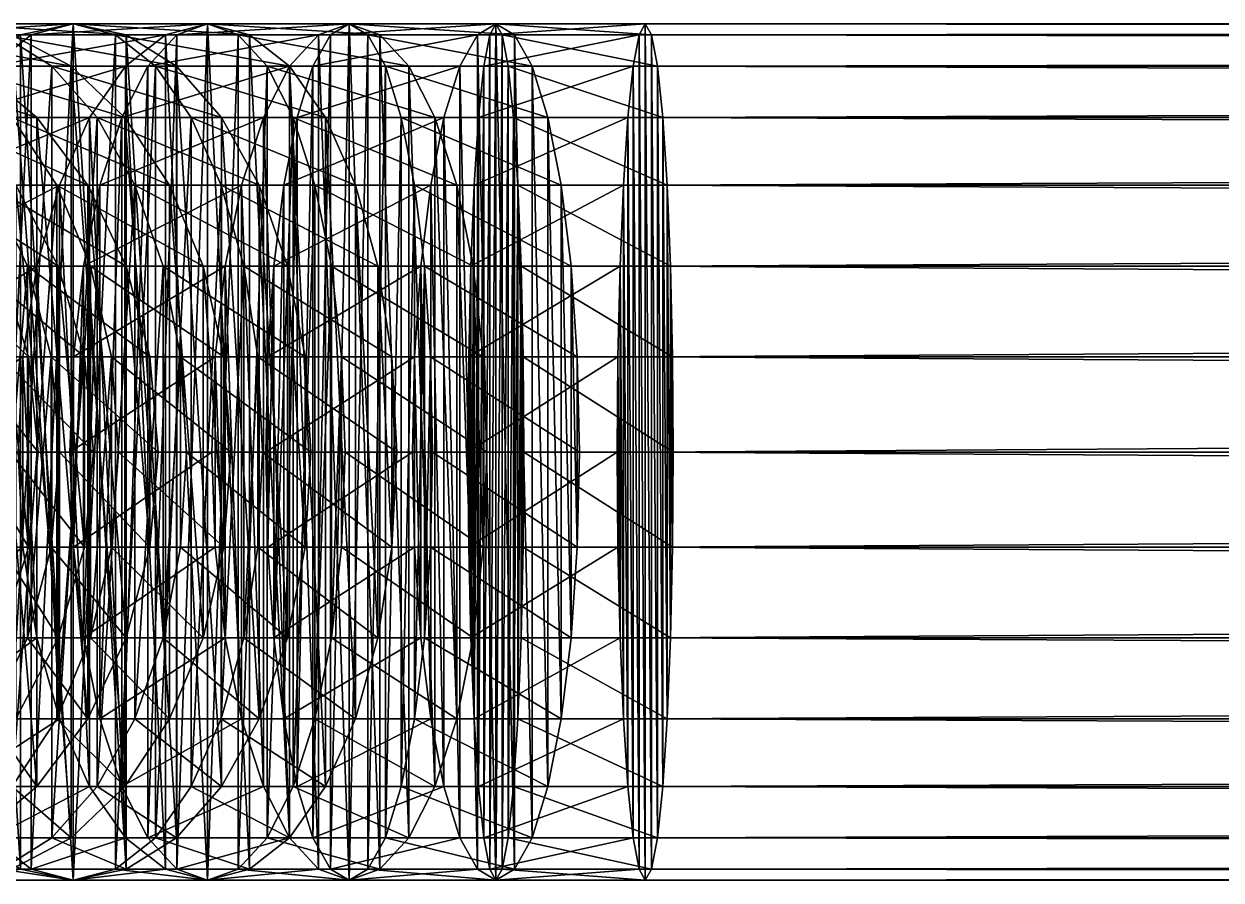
# Model space of a CAD drawing. Header units: millimetres. Extents: x 3500 to 25050, y 1500 to 19500.
# Drawn here: x 19602.8 to 19838.3, y 13215.8 to 13384.2 of the extents above; entities that cross this region are included whole.
import ezdxf

# ---------------------------------------------------------------- set-up
doc = ezdxf.new("R2010")
doc.units = ezdxf.units.MM
doc.layers.add('3D-PIPE-P-1011', color=7, linetype='Continuous', true_color=0xf26b21)

msp = doc.modelspace()

# ---------------------------------------------------------------- meshes
at = {"layer": '3D-PIPE-P-1011'}
mesh = msp.add_polyface(dxfattribs=at)
corners = [(19627.16, 13375.82, 4117.45), (19660.75, 13382.04, 4110.06), (19632.88, 13382.04, 4100.6), (19649.9, 13365.79, 4142.02), (19655.03, 13375.82, 4126.91), (19622.03, 13365.79, 4132.56), (19617.75, 13352.47, 4145.17), (19628.65, 13375.82, 4037.11), (19662.1, 13365.79, 4035.82), (19635.71, 13365.79, 4022.8), (19647.18, 13382.04, 4066.08), (19655.04, 13375.82, 4050.13), (19620.78, 13382.04, 4053.06), (19638.9, 13384.15, 4082.87), (19612.5, 13384.15, 4069.86), (19630.61, 13382.04, 4099.67), (19604.22, 13382.04, 4086.65), (19622.75, 13375.82, 4115.62), (19596.35, 13375.82, 4102.6), (19615.69, 13365.79, 4129.93), (19589.29, 13365.79, 4116.91), (19609.8, 13352.47, 4141.88), (19583.4, 13352.47, 4128.86), (19641.65, 13365.79, 4026.23), (19649.05, 13352.47, 4015.15), (19617.18, 13365.79, 4009.88), (19624.58, 13352.47, 3998.8), (19632.78, 13375.82, 4039.5), (19608.31, 13375.82, 4023.15), (19622.9, 13382.04, 4054.29), (19598.43, 13382.04, 4037.94), (19588.03, 13384.15, 4053.5), (19602.1, 13382.04, 4085.43), (19577.63, 13382.04, 4069.07), (19592.22, 13375.82, 4100.21), (19567.74, 13375.82, 4083.86), (19622.62, 13365.79, 4014.06), (19631.41, 13352.47, 4004.04), (19600.49, 13365.79, 3994.65), (19609.28, 13352.47, 3984.63), (19612.1, 13375.82, 4026.05), (19589.97, 13375.82, 4006.65), (19600.38, 13382.04, 4039.43), (19578.25, 13382.04, 4020.02), (19565.9, 13384.15, 4034.1), (19605.35, 13365.79, 3999.51), (19615.37, 13352.47, 3990.72), (19585.94, 13365.79, 3977.38), (19595.96, 13352.47, 3968.59), (19593.35, 13375.82, 4010.03), (19573.95, 13375.82, 3987.9), (19590.12, 13365.79, 3982.82), (19601.2, 13352.47, 3975.42), (19573.77, 13365.79, 3958.35), (19584.85, 13352.47, 3950.95)]
mesh.append_faces([[corners[k] for k in face] for face in [(0, 1, 2), (3, 4, 5), (5, 4, 0), (6, 3, 5), (7, 8, 9), (10, 11, 12), (12, 11, 7), (13, 10, 14), (14, 10, 12), (15, 13, 16), (16, 13, 14), (17, 15, 18), (18, 15, 16), (19, 17, 20), (20, 17, 18), (21, 19, 22), (22, 19, 20), (23, 24, 25), (25, 24, 26), (27, 23, 28), (28, 23, 25), (29, 27, 30), (30, 27, 28), (14, 29, 31), (31, 29, 30), (32, 14, 33), (33, 14, 31), (34, 32, 35), (36, 37, 38), (38, 37, 39), (40, 36, 41), (41, 36, 38), (42, 40, 43), (43, 40, 41), (31, 42, 44), (45, 46, 47), (47, 46, 48), (49, 45, 50), (50, 45, 47), (51, 52, 53), (53, 52, 54)]])
mesh = msp.add_polyface(dxfattribs=at)
corners = [(19645.62, 13352.47, 4154.63), (19649.9, 13365.79, 4142.02), (19617.75, 13352.47, 4145.17), (19642.4, 13336.51, 4164.13), (19614.53, 13336.51, 4154.67), (19612.53, 13318.73, 4160.56), (19644.92, 13382.04, 4065.14), (19638.9, 13215.85, 4082.87), (19638.9, 13384.15, 4082.87), (19632.88, 13217.96, 4100.6), (19632.88, 13382.04, 4100.6), (19627.16, 13224.18, 4117.45), (19627.16, 13375.82, 4117.45), (19605.36, 13336.51, 4150.87), (19609.8, 13352.47, 4141.88), (19578.97, 13336.51, 4137.85), (19583.4, 13352.47, 4128.86), (19576.21, 13318.73, 4143.44), (19630.61, 13382.04, 4099.67), (19620.78, 13382.04, 4053.06), (19612.5, 13215.85, 4069.86), (19612.5, 13384.15, 4069.86), (19604.22, 13217.96, 4086.65), (19604.22, 13382.04, 4086.65), (19596.35, 13224.18, 4102.6), (19596.35, 13375.82, 4102.6), (19624.58, 13352.47, 3998.8), (19654.62, 13336.51, 4006.82), (19630.15, 13336.51, 3990.47), (19632.78, 13224.18, 4039.5), (19632.78, 13375.82, 4039.5), (19622.9, 13382.04, 4054.29), (19622.9, 13217.96, 4054.29), (19602.1, 13382.04, 4085.43), (19602.1, 13217.96, 4085.43), (19592.22, 13375.82, 4100.21), (19608.31, 13375.82, 4023.15), (19598.43, 13217.96, 4037.94), (19598.43, 13382.04, 4037.94), (19588.03, 13215.85, 4053.5), (19588.03, 13384.15, 4053.5), (19638.02, 13336.51, 3996.5), (19642.12, 13318.73, 3991.82), (19615.89, 13336.51, 3977.1), (19631.41, 13352.47, 4004.04), (19609.28, 13352.47, 3984.63), (19622.62, 13234.21, 4014.06), (19622.62, 13365.79, 4014.06), (19612.1, 13375.82, 4026.05), (19612.1, 13224.18, 4026.05), (19600.38, 13382.04, 4039.43), (19600.38, 13217.96, 4039.43), (19622.9, 13336.51, 3984.11), (19627.58, 13318.73, 3980.01), (19603.5, 13336.51, 3961.98), (19615.37, 13352.47, 3990.72), (19595.96, 13352.47, 3968.59), (19605.35, 13234.21, 3999.51), (19605.35, 13365.79, 3999.51), (19593.35, 13375.82, 4010.03), (19593.35, 13224.18, 4010.03), (19579.98, 13382.04, 4021.75), (19609.53, 13336.51, 3969.85), (19614.71, 13318.73, 3966.39), (19593.18, 13336.51, 3945.38), (19601.2, 13352.47, 3975.42), (19584.85, 13352.47, 3950.95), (19590.12, 13234.21, 3982.82), (19590.12, 13365.79, 3982.82), (19576.85, 13375.82, 3991.69), (19598.14, 13336.51, 3953.97), (19603.72, 13318.73, 3951.21), (19585.12, 13336.51, 3927.57), (19589.15, 13352.47, 3958.4), (19576.13, 13352.47, 3932.01), (19588.92, 13336.51, 3936.73), (19594.81, 13318.73, 3934.73), (19579.46, 13336.51, 3908.86)]
mesh.append_faces([[corners[k] for k in face] for face in [(0, 1, 2), (3, 0, 4), (4, 0, 2), (5, 3, 4), (6, 7, 8), (8, 9, 10), (10, 11, 12), (13, 14, 15), (15, 14, 16), (17, 13, 15), (7, 8, 18), (19, 20, 21), (21, 22, 23), (23, 24, 25), (26, 27, 28), (29, 30, 31), (32, 31, 21), (20, 21, 33), (34, 33, 35), (36, 37, 38), (38, 39, 40), (41, 42, 43), (44, 41, 45), (45, 41, 43), (46, 47, 48), (49, 48, 50), (51, 50, 40), (52, 53, 54), (55, 52, 56), (56, 52, 54), (57, 58, 59), (60, 59, 61), (62, 63, 64), (65, 62, 66), (66, 62, 64), (67, 68, 69), (70, 71, 72), (73, 70, 74), (74, 70, 72), (75, 76, 77)]])
mesh = msp.add_polyface(dxfattribs=at)
corners = [(19605.36, 13263.49, 4150.87), (19602.61, 13281.27, 4156.45), (19578.97, 13263.49, 4137.85), (19609.8, 13247.53, 4141.88), (19583.4, 13247.53, 4128.86), (19615.69, 13234.21, 4129.93), (19589.29, 13234.21, 4116.91), (19622.75, 13224.18, 4115.62), (19596.35, 13224.18, 4102.6), (19604.22, 13217.96, 4086.65), (19612.5, 13384.15, 4069.86), (19612.5, 13215.85, 4069.86), (19602.1, 13217.96, 4085.43), (19592.22, 13224.18, 4100.21), (19577.63, 13217.96, 4069.07), (19588.03, 13215.85, 4053.5), (19622.9, 13217.96, 4054.29), (19598.43, 13217.96, 4037.94), (19608.31, 13224.18, 4023.15), (19602.1, 13382.04, 4085.43), (19592.22, 13375.82, 4100.21), (19608.31, 13375.82, 4023.15), (19598.43, 13382.04, 4037.94), (19588.03, 13384.15, 4053.5), (19600.38, 13217.96, 4039.43), (19578.25, 13217.96, 4020.02), (19612.1, 13224.18, 4026.05), (19589.97, 13224.18, 4006.65), (19622.62, 13234.21, 4014.06), (19600.49, 13234.21, 3994.65), (19609.28, 13247.53, 3984.63), (19589.97, 13375.82, 4006.65), (19605.35, 13234.21, 3999.51), (19593.35, 13224.18, 4010.03), (19585.94, 13234.21, 3977.38), (19615.37, 13247.53, 3990.72), (19595.96, 13247.53, 3968.59), (19603.5, 13263.49, 3961.98), (19608.18, 13281.27, 3957.88), (19622.9, 13263.49, 3984.11), (19601.2, 13247.53, 3975.42), (19590.12, 13234.21, 3982.82), (19584.85, 13247.53, 3950.95), (19609.53, 13263.49, 3969.85), (19593.18, 13263.49, 3945.38), (19598.36, 13281.27, 3941.92), (19598.14, 13263.49, 3953.97), (19589.15, 13247.53, 3958.4), (19585.12, 13263.49, 3927.57), (19590.71, 13281.27, 3924.82), (19585.35, 13281.27, 3906.86), (19588.92, 13263.49, 3936.73), (19579.46, 13263.49, 3908.86)]
mesh.append_faces([[corners[k] for k in face] for face in [(0, 1, 2), (3, 0, 4), (4, 0, 2), (5, 3, 6), (6, 3, 4), (7, 5, 8), (8, 5, 6), (9, 7, 8), (10, 11, 9), (12, 13, 14), (11, 12, 15), (15, 12, 14), (16, 11, 17), (17, 11, 15), (18, 16, 17), (11, 19, 12), (12, 20, 13), (21, 18, 17), (22, 17, 15), (23, 15, 14), (24, 15, 25), (26, 24, 27), (27, 24, 25), (28, 26, 29), (29, 26, 27), (30, 28, 29), (24, 23, 15), (31, 27, 25), (32, 33, 34), (35, 32, 36), (36, 32, 34), (37, 35, 36), (38, 39, 37), (40, 41, 42), (43, 40, 44), (44, 40, 42), (45, 43, 44), (46, 47, 48), (49, 46, 48), (50, 51, 52)]])
mesh = msp.add_polyface(dxfattribs=at)
corners = [(19642.4, 13263.49, 4164.13), (19640.39, 13281.27, 4170.02), (19614.53, 13263.49, 4154.67), (19645.62, 13247.53, 4154.63), (19617.75, 13247.53, 4145.17), (19649.9, 13234.21, 4142.02), (19622.03, 13234.21, 4132.56), (19655.03, 13224.18, 4126.91), (19627.16, 13224.18, 4117.45), (19632.88, 13217.96, 4100.6), (19638.9, 13215.85, 4082.87), (19660.75, 13217.96, 4110.06), (19650.63, 13375.82, 4048.3), (19650.63, 13224.18, 4048.3), (19644.92, 13217.96, 4065.14), (19644.92, 13382.04, 4065.14), (19638.9, 13384.15, 4082.87), (19632.88, 13382.04, 4100.6), (19630.61, 13217.96, 4099.67), (19622.75, 13224.18, 4115.62), (19604.22, 13217.96, 4086.65), (19612.5, 13215.85, 4069.86), (19647.18, 13217.96, 4066.08), (19620.78, 13217.96, 4053.06), (19655.04, 13224.18, 4050.13), (19628.65, 13224.18, 4037.11), (19635.71, 13234.21, 4022.8), (19641.6, 13247.53, 4010.85), (19662.1, 13234.21, 4035.82), (19630.61, 13382.04, 4099.67), (19622.75, 13375.82, 4115.62), (19628.65, 13375.82, 4037.11), (19620.78, 13382.04, 4053.06), (19632.78, 13224.18, 4039.5), (19622.9, 13217.96, 4054.29), (19608.31, 13224.18, 4023.15), (19641.65, 13234.21, 4026.23), (19617.18, 13234.21, 4009.88), (19649.05, 13247.53, 4015.15), (19624.58, 13247.53, 3998.8), (19654.62, 13263.49, 4006.82), (19630.15, 13263.49, 3990.47), (19633.61, 13281.27, 3985.29), (19612.5, 13384.15, 4069.86), (19631.41, 13247.53, 4004.04), (19622.62, 13234.21, 4014.06), (19609.28, 13247.53, 3984.63), (19638.02, 13263.49, 3996.5), (19615.89, 13263.49, 3977.1), (19619.99, 13281.27, 3972.42), (19622.9, 13263.49, 3984.11), (19615.37, 13247.53, 3990.72), (19603.5, 13263.49, 3961.98)]
mesh.append_faces([[corners[k] for k in face] for face in [(0, 1, 2), (3, 0, 4), (4, 0, 2), (5, 3, 6), (6, 3, 4), (7, 5, 8), (8, 5, 6), (9, 7, 8), (10, 11, 9), (12, 13, 14), (15, 14, 10), (16, 10, 9), (17, 9, 8), (18, 19, 20), (10, 18, 21), (21, 18, 20), (22, 10, 23), (23, 10, 21), (24, 22, 25), (25, 22, 23), (26, 24, 25), (27, 28, 26), (22, 16, 10), (10, 29, 18), (18, 30, 19), (31, 25, 23), (32, 23, 21), (33, 34, 35), (36, 33, 37), (37, 33, 35), (38, 36, 39), (39, 36, 37), (40, 38, 41), (41, 38, 39), (42, 40, 41), (34, 43, 21), (44, 45, 46), (47, 44, 48), (48, 44, 46), (49, 47, 48), (50, 51, 52)]])
mesh = msp.add_polyface(dxfattribs=at)
corners = [(19666.77, 13384.15, 4092.33), (19699.28, 13382.04, 4079.71), (19670.42, 13382.04, 4073.97), (19663.11, 13382.04, 4110.7), (19695.63, 13384.15, 4098.08), (19688.51, 13375.82, 4133.88), (19691.98, 13382.04, 4116.44), (19659.64, 13375.82, 4128.14), (19685.4, 13365.79, 4149.53), (19656.53, 13365.79, 4143.79), (19682.8, 13352.47, 4162.6), (19653.93, 13352.47, 4156.86), (19680.84, 13336.51, 4172.43), (19651.97, 13336.51, 4166.69), (19650.76, 13318.73, 4172.8), (19666.77, 13215.85, 4092.33), (19663.11, 13217.96, 4110.7), (19659.64, 13224.18, 4128.14), (19687.91, 13352.47, 4030.03), (19691.14, 13336.51, 4020.54), (19660.04, 13352.47, 4020.57), (19663.27, 13336.51, 4011.08), (19683.63, 13365.79, 4042.65), (19655.76, 13365.79, 4033.19), (19678.5, 13375.82, 4057.76), (19650.63, 13375.82, 4048.3), (19672.78, 13382.04, 4074.6), (19644.92, 13382.04, 4065.14), (19638.9, 13384.15, 4082.87), (19660.75, 13382.04, 4110.06), (19632.88, 13382.04, 4100.6), (19655.03, 13375.82, 4126.91), (19627.16, 13375.82, 4117.45), (19678.5, 13224.18, 4057.76), (19672.78, 13217.96, 4074.6), (19672.43, 13336.51, 4014.88), (19675.18, 13318.73, 4009.29), (19646.03, 13336.51, 4001.86), (19667.99, 13352.47, 4023.87), (19641.6, 13352.47, 4010.85), (19662.1, 13365.79, 4035.82), (19635.71, 13365.79, 4022.8), (19655.04, 13375.82, 4050.13), (19628.65, 13375.82, 4037.11), (19662.1, 13234.21, 4035.82), (19655.04, 13224.18, 4050.13), (19647.18, 13382.04, 4066.08), (19647.18, 13217.96, 4066.08), (19654.62, 13336.51, 4006.82), (19658.08, 13318.73, 4001.64), (19630.15, 13336.51, 3990.47), (19649.05, 13352.47, 4015.15), (19624.58, 13352.47, 3998.8)]
mesh.append_faces([[corners[k] for k in face] for face in [(0, 1, 2), (3, 4, 0), (5, 6, 7), (7, 6, 3), (8, 5, 9), (9, 5, 7), (10, 8, 11), (11, 8, 9), (12, 10, 13), (13, 10, 11), (14, 12, 13), (2, 15, 0), (0, 16, 3), (3, 17, 7), (18, 19, 20), (20, 19, 21), (22, 18, 23), (23, 18, 20), (24, 22, 25), (25, 22, 23), (26, 24, 27), (27, 24, 25), (0, 26, 28), (28, 26, 27), (29, 0, 30), (30, 0, 28), (31, 29, 32), (33, 24, 26), (34, 26, 0), (15, 0, 29), (35, 36, 37), (38, 35, 39), (39, 35, 37), (40, 38, 41), (41, 38, 39), (42, 40, 43), (44, 40, 42), (45, 42, 46), (47, 46, 28), (48, 49, 50), (51, 48, 52)]])
mesh = msp.add_polyface(dxfattribs=at)
corners = [(19680.84, 13263.49, 4172.43), (19679.63, 13281.27, 4178.54), (19651.97, 13263.49, 4166.69), (19682.8, 13247.53, 4162.6), (19653.93, 13247.53, 4156.86), (19685.4, 13234.21, 4149.53), (19656.53, 13234.21, 4143.79), (19688.51, 13224.18, 4133.88), (19659.64, 13224.18, 4128.14), (19691.98, 13217.96, 4116.44), (19663.11, 13217.96, 4110.7), (19695.63, 13215.85, 4098.08), (19666.77, 13215.85, 4092.33), (19699.28, 13217.96, 4079.71), (19670.42, 13217.96, 4073.97), (19673.89, 13224.18, 4056.52), (19677, 13234.21, 4040.87), (19702.75, 13224.18, 4062.27), (19679.6, 13247.53, 4027.81), (19705.87, 13234.21, 4046.62), (19673.89, 13375.82, 4056.52), (19670.42, 13382.04, 4073.97), (19666.77, 13384.15, 4092.33), (19660.75, 13217.96, 4110.06), (19655.03, 13224.18, 4126.91), (19632.88, 13217.96, 4100.6), (19638.9, 13215.85, 4082.87), (19672.78, 13217.96, 4074.6), (19644.92, 13217.96, 4065.14), (19678.5, 13224.18, 4057.76), (19650.63, 13224.18, 4048.3), (19683.63, 13234.21, 4042.65), (19655.76, 13234.21, 4033.19), (19687.91, 13247.53, 4030.03), (19660.04, 13247.53, 4020.57), (19691.14, 13263.49, 4020.54), (19663.27, 13263.49, 4011.08), (19665.27, 13281.27, 4005.19), (19660.75, 13382.04, 4110.06), (19655.03, 13375.82, 4126.91), (19662.1, 13234.21, 4035.82), (19655.04, 13224.18, 4050.13), (19635.71, 13234.21, 4022.8), (19667.99, 13247.53, 4023.87), (19641.6, 13247.53, 4010.85), (19672.43, 13263.49, 4014.88), (19646.03, 13263.49, 4001.86), (19648.79, 13281.27, 3996.28)]
mesh.append_faces([[corners[k] for k in face] for face in [(0, 1, 2), (3, 0, 4), (4, 0, 2), (5, 3, 6), (6, 3, 4), (7, 5, 8), (8, 5, 6), (9, 7, 10), (10, 7, 8), (11, 9, 12), (12, 9, 10), (13, 11, 14), (14, 11, 12), (15, 13, 14), (16, 17, 15), (18, 19, 16), (20, 15, 14), (21, 14, 12), (22, 12, 10), (23, 24, 25), (12, 23, 26), (27, 12, 28), (28, 12, 26), (29, 27, 30), (30, 27, 28), (31, 29, 32), (32, 29, 30), (33, 31, 34), (34, 31, 32), (35, 33, 36), (36, 33, 34), (37, 35, 36), (27, 22, 12), (12, 38, 23), (23, 39, 24), (40, 41, 42), (43, 40, 44), (45, 43, 46), (46, 43, 44), (47, 45, 46)]])
mesh = msp.add_polyface(dxfattribs=at)
corners = [(19729.96, 13336.51, 4024.35), (19730.37, 13318.73, 4018.14), (19700.59, 13336.51, 4022.42), (19729.3, 13352.47, 4034.35), (19699.93, 13352.47, 4032.42), (19728.43, 13365.79, 4047.65), (19699.06, 13365.79, 4045.72), (19727.39, 13375.82, 4063.57), (19698.02, 13375.82, 4061.64), (19726.22, 13382.04, 4081.31), (19696.86, 13382.04, 4079.39), (19725, 13384.15, 4100), (19695.63, 13384.15, 4098.08), (19723.78, 13382.04, 4118.69), (19694.41, 13382.04, 4116.76), (19722.61, 13375.82, 4136.43), (19693.24, 13375.82, 4134.51), (19721.57, 13365.79, 4152.35), (19692.2, 13365.79, 4150.43), (19720.7, 13352.47, 4165.65), (19691.33, 13352.47, 4163.73), (19720.04, 13336.51, 4175.65), (19690.67, 13336.51, 4173.73), (19690.27, 13318.73, 4179.94), (19726.22, 13217.96, 4081.31), (19695.63, 13215.85, 4098.08), (19694.41, 13217.96, 4116.76), (19693.24, 13224.18, 4134.51), (19710.42, 13336.51, 4023.72), (19711.64, 13318.73, 4017.61), (19681.56, 13336.51, 4017.97), (19708.47, 13352.47, 4033.55), (19679.6, 13352.47, 4027.81), (19705.87, 13365.79, 4046.62), (19677, 13365.79, 4040.87), (19702.75, 13375.82, 4062.27), (19673.89, 13375.82, 4056.52), (19699.28, 13382.04, 4079.71), (19670.42, 13382.04, 4073.97), (19666.77, 13384.15, 4092.33), (19691.98, 13382.04, 4116.44), (19663.11, 13382.04, 4110.7), (19702.75, 13224.18, 4062.27), (19699.28, 13217.96, 4079.71), (19691.14, 13336.51, 4020.54), (19693.14, 13318.73, 4014.65), (19663.27, 13336.51, 4011.08)]
mesh.append_faces([[corners[k] for k in face] for face in [(0, 1, 2), (3, 0, 4), (4, 0, 2), (5, 3, 6), (6, 3, 4), (7, 5, 8), (8, 5, 6), (9, 7, 10), (10, 7, 8), (11, 9, 12), (12, 9, 10), (13, 11, 14), (14, 11, 12), (15, 13, 16), (16, 13, 14), (17, 15, 18), (18, 15, 16), (19, 17, 20), (20, 17, 18), (21, 19, 22), (22, 19, 20), (23, 21, 22), (24, 9, 11), (10, 25, 12), (12, 26, 14), (14, 27, 16), (28, 29, 30), (31, 28, 32), (32, 28, 30), (33, 31, 34), (34, 31, 32), (35, 33, 36), (36, 33, 34), (37, 35, 38), (38, 35, 36), (12, 37, 39), (40, 12, 41), (42, 35, 37), (43, 37, 12), (25, 12, 40), (44, 45, 46)]])
mesh = msp.add_polyface(dxfattribs=at)
corners = [(19730.37, 13318.73, 4018.14), (19730.5, 13300, 4016.03), (19701, 13318.73, 4016.21), (19701.14, 13300, 4014.11), (19700.59, 13336.51, 4022.42), (19719.63, 13318.73, 4181.86), (19720.04, 13336.51, 4175.65), (19690.27, 13318.73, 4179.94), (19719.5, 13300, 4183.97), (19690.13, 13300, 4182.04), (19730.37, 13281.27, 4018.14), (19729.96, 13336.51, 4024.35), (19729.96, 13263.49, 4024.35), (19729.3, 13352.47, 4034.35), (19729.3, 13247.53, 4034.35), (19728.43, 13365.79, 4047.65), (19728.43, 13234.21, 4047.65), (19727.39, 13375.82, 4063.57), (19727.39, 13224.18, 4063.57), (19726.22, 13382.04, 4081.31), (19725, 13215.85, 4100), (19725, 13384.15, 4100), (19723.78, 13382.04, 4118.69), (19723.78, 13217.96, 4118.69), (19722.61, 13375.82, 4136.43), (19722.61, 13224.18, 4136.43), (19721.57, 13365.79, 4152.35), (19721.57, 13234.21, 4152.35), (19720.7, 13352.47, 4165.65), (19720.7, 13247.53, 4165.65), (19720.04, 13263.49, 4175.65), (19700.59, 13263.49, 4022.42), (19699.93, 13247.53, 4032.42), (19699.93, 13352.47, 4032.42), (19699.06, 13234.21, 4045.72), (19699.06, 13365.79, 4045.72), (19698.02, 13224.18, 4061.64), (19698.02, 13375.82, 4061.64), (19696.86, 13217.96, 4079.39), (19696.86, 13382.04, 4079.39), (19693.24, 13375.82, 4134.51), (19692.2, 13234.21, 4150.43), (19692.2, 13365.79, 4150.43), (19691.33, 13247.53, 4163.73), (19691.33, 13352.47, 4163.73), (19690.67, 13263.49, 4173.73), (19690.67, 13336.51, 4173.73), (19690.27, 13281.27, 4179.94), (19711.64, 13318.73, 4017.61), (19712.05, 13300, 4015.54), (19682.77, 13318.73, 4011.87), (19683.18, 13300, 4009.8), (19681.56, 13336.51, 4017.97), (19711.64, 13281.27, 4017.61), (19710.42, 13336.51, 4023.72), (19710.42, 13263.49, 4023.72), (19708.47, 13352.47, 4033.55), (19708.47, 13247.53, 4033.55), (19705.87, 13365.79, 4046.62), (19705.87, 13234.21, 4046.62), (19702.75, 13375.82, 4062.27), (19691.98, 13217.96, 4116.44), (19691.98, 13382.04, 4116.44), (19688.51, 13375.82, 4133.88), (19688.51, 13224.18, 4133.88), (19685.4, 13365.79, 4149.53), (19685.4, 13234.21, 4149.53), (19682.8, 13352.47, 4162.6), (19693.14, 13318.73, 4014.65), (19693.81, 13300, 4012.65), (19665.27, 13318.73, 4005.19), (19693.14, 13281.27, 4014.65), (19691.14, 13336.51, 4020.54), (19691.14, 13263.49, 4020.54), (19687.91, 13352.47, 4030.03), (19687.91, 13247.53, 4030.03), (19683.63, 13365.79, 4042.65)]
mesh.append_faces([[corners[k] for k in face] for face in [(0, 1, 2), (2, 1, 3), (4, 0, 2), (5, 6, 7), (8, 5, 9), (9, 5, 7), (10, 0, 11), (12, 11, 13), (14, 13, 15), (16, 15, 17), (18, 17, 19), (20, 21, 22), (23, 22, 24), (25, 24, 26), (27, 26, 28), (29, 28, 6), (30, 6, 5), (2, 31, 4), (4, 32, 33), (33, 34, 35), (35, 36, 37), (37, 38, 39), (40, 41, 42), (42, 43, 44), (44, 45, 46), (46, 47, 7), (48, 49, 50), (50, 49, 51), (52, 48, 50), (53, 48, 54), (55, 54, 56), (57, 56, 58), (59, 58, 60), (61, 62, 63), (64, 63, 65), (66, 65, 67), (68, 69, 70), (71, 68, 72), (73, 72, 74), (75, 74, 76)]])
mesh = msp.add_polyface(dxfattribs=at)
corners = [(19720.04, 13263.49, 4175.65), (19719.63, 13281.27, 4181.86), (19690.67, 13263.49, 4173.73), (19720.7, 13247.53, 4165.65), (19691.33, 13247.53, 4163.73), (19721.57, 13234.21, 4152.35), (19692.2, 13234.21, 4150.43), (19722.61, 13224.18, 4136.43), (19693.24, 13224.18, 4134.51), (19723.78, 13217.96, 4118.69), (19694.41, 13217.96, 4116.76), (19725, 13215.85, 4100), (19695.63, 13215.85, 4098.08), (19726.22, 13217.96, 4081.31), (19696.86, 13217.96, 4079.39), (19727.39, 13224.18, 4063.57), (19698.02, 13224.18, 4061.64), (19728.43, 13234.21, 4047.65), (19699.06, 13234.21, 4045.72), (19729.3, 13247.53, 4034.35), (19699.93, 13247.53, 4032.42), (19729.96, 13263.49, 4024.35), (19700.59, 13263.49, 4022.42), (19701, 13281.27, 4016.21), (19726.22, 13382.04, 4081.31), (19725, 13384.15, 4100), (19723.78, 13382.04, 4118.69), (19722.61, 13375.82, 4136.43), (19721.57, 13365.79, 4152.35), (19699.06, 13365.79, 4045.72), (19698.02, 13375.82, 4061.64), (19696.86, 13382.04, 4079.39), (19695.63, 13384.15, 4098.08), (19694.41, 13382.04, 4116.76), (19702.75, 13224.18, 4062.27), (19699.28, 13217.96, 4079.71), (19673.89, 13224.18, 4056.52), (19705.87, 13234.21, 4046.62), (19677, 13234.21, 4040.87), (19708.47, 13247.53, 4033.55), (19679.6, 13247.53, 4027.81), (19710.42, 13263.49, 4023.72), (19681.56, 13263.49, 4017.97), (19682.77, 13281.27, 4011.87), (19691.98, 13382.04, 4116.44), (19691.98, 13217.96, 4116.44), (19688.51, 13375.82, 4133.88), (19688.51, 13224.18, 4133.88)]
mesh.append_faces([[corners[k] for k in face] for face in [(0, 1, 2), (3, 0, 4), (4, 0, 2), (5, 3, 6), (6, 3, 4), (7, 5, 8), (8, 5, 6), (9, 7, 10), (10, 7, 8), (11, 9, 12), (12, 9, 10), (13, 11, 14), (14, 11, 12), (15, 13, 16), (16, 13, 14), (17, 15, 18), (18, 15, 16), (19, 17, 20), (20, 17, 18), (21, 19, 22), (22, 19, 20), (23, 21, 22), (15, 24, 13), (13, 25, 11), (11, 26, 9), (9, 27, 7), (7, 28, 5), (29, 18, 16), (30, 16, 14), (31, 14, 12), (32, 12, 10), (33, 10, 8), (34, 35, 36), (37, 34, 38), (39, 37, 40), (41, 39, 42), (42, 39, 40), (43, 41, 42), (35, 32, 12), (12, 44, 45), (45, 46, 47)]])
mesh = msp.add_polyface(dxfattribs=at)
corners = [(19725, 13384.15, 4100), (22775, 13384.15, 4100), (19725, 13382.04, 4081.27), (22775, 13382.04, 4081.27), (19725, 13375.82, 4063.49), (22775, 13375.82, 4063.49), (19725, 13365.79, 4047.53), (22775, 13365.79, 4047.53), (19725, 13352.47, 4034.21), (22775, 13352.47, 4034.21), (19725, 13336.51, 4024.18), (22775, 13336.51, 4024.18), (19725, 13318.73, 4017.96), (22775, 13318.73, 4017.96), (19725, 13300, 4015.85), (22775, 13300, 4015.85), (19725, 13281.27, 4017.96), (22775, 13281.27, 4017.96), (19725, 13263.49, 4024.18), (22775, 13263.49, 4024.18), (19725, 13247.53, 4034.21), (22775, 13247.53, 4034.21), (19725, 13234.21, 4047.53), (22775, 13234.21, 4047.53), (19725, 13224.18, 4063.49), (22775, 13224.18, 4063.49), (19725, 13217.96, 4081.27), (22775, 13217.96, 4081.27), (19725, 13215.85, 4100), (22775, 13215.85, 4100), (19725, 13217.96, 4118.73), (22775, 13217.96, 4118.73), (19725, 13224.18, 4136.51), (22775, 13224.18, 4136.51), (19725, 13234.21, 4152.47), (22775, 13234.21, 4152.47), (19725, 13247.53, 4165.79), (22775, 13247.53, 4165.79), (19725, 13263.49, 4175.82), (22775, 13263.49, 4175.82), (19725, 13281.27, 4182.04), (22775, 13281.27, 4182.04), (19725, 13300, 4184.15), (22775, 13300, 4184.15), (19725, 13318.73, 4182.04), (22775, 13318.73, 4182.04), (19725, 13336.51, 4175.82), (22775, 13336.51, 4175.82), (19725, 13352.47, 4165.79), (22775, 13352.47, 4165.79), (19725, 13365.79, 4152.47), (22775, 13365.79, 4152.47), (19725, 13375.82, 4136.51), (22775, 13375.82, 4136.51), (19725, 13382.04, 4118.73), (22775, 13382.04, 4118.73)]
mesh.append_faces([[corners[k] for k in face] for face in [(0, 1, 2), (1, 3, 2), (2, 3, 4), (3, 5, 4), (4, 5, 6), (5, 7, 6), (6, 7, 8), (7, 9, 8), (8, 9, 10), (9, 11, 10), (10, 11, 12), (11, 13, 12), (12, 13, 14), (13, 15, 14), (14, 15, 16), (15, 17, 16), (16, 17, 18), (17, 19, 18), (18, 19, 20), (19, 21, 20), (20, 21, 22), (21, 23, 22), (22, 23, 24), (23, 25, 24), (24, 25, 26), (25, 27, 26), (26, 27, 28), (27, 29, 28), (28, 29, 30), (29, 31, 30), (30, 31, 32), (31, 33, 32), (32, 33, 34), (33, 35, 34), (34, 35, 36), (35, 37, 36), (36, 37, 38), (37, 39, 38), (38, 39, 40), (39, 41, 40), (40, 41, 42), (41, 43, 42), (42, 43, 44), (43, 45, 44), (44, 45, 46), (45, 47, 46), (46, 47, 48), (47, 49, 48), (48, 49, 50), (49, 51, 50), (50, 51, 52), (51, 53, 52), (52, 53, 54), (53, 55, 54), (54, 55, 0), (55, 1, 0), (0, 2, 54), (54, 2, 52), (2, 4, 52), (4, 6, 52), (52, 6, 50), (50, 6, 48), (48, 6, 46), (46, 6, 44), (44, 6, 42), (42, 6, 40), (40, 6, 38), (6, 8, 38), (38, 8, 36), (8, 10, 36), (10, 12, 36), (12, 14, 36), (14, 16, 36), (16, 18, 36), (18, 20, 36), (20, 22, 36), (22, 24, 36), (24, 26, 36), (26, 28, 36), (36, 28, 34), (34, 28, 32), (30, 32, 28), (29, 27, 31), (31, 27, 33), (27, 25, 33), (25, 23, 33), (33, 23, 35), (35, 23, 37), (37, 23, 39), (39, 23, 41), (41, 23, 43), (43, 23, 45), (45, 23, 47), (23, 21, 47), (47, 21, 49), (21, 19, 49), (19, 17, 49), (17, 15, 49), (15, 13, 49), (13, 11, 49), (11, 9, 49), (9, 7, 49), (7, 5, 49), (5, 3, 49), (3, 1, 49), (49, 1, 51), (51, 1, 53), (55, 53, 1)]])
mesh = msp.add_polyface(dxfattribs=at)
corners = [(19602.61, 13281.27, 4156.45), (19601.68, 13300, 4158.34), (19576.21, 13281.27, 4143.44), (19578.97, 13263.49, 4137.85), (19615.69, 13234.21, 4129.93), (19609.8, 13352.47, 4141.88), (19609.8, 13247.53, 4141.88), (19605.36, 13336.51, 4150.87), (19605.36, 13263.49, 4150.87), (19602.61, 13318.73, 4156.45), (19604.22, 13382.04, 4086.65), (19604.22, 13217.96, 4086.65), (19596.35, 13224.18, 4102.6), (19596.35, 13375.82, 4102.6), (19589.29, 13234.21, 4116.91), (19589.29, 13365.79, 4116.91), (19583.4, 13247.53, 4128.86), (19592.22, 13224.18, 4100.21), (19583.35, 13365.79, 4113.48), (19583.35, 13234.21, 4113.48), (19612.1, 13224.18, 4026.05), (19600.38, 13382.04, 4039.43), (19600.38, 13217.96, 4039.43), (19609.28, 13352.47, 3984.63), (19609.28, 13247.53, 3984.63), (19600.49, 13234.21, 3994.65), (19600.49, 13365.79, 3994.65), (19589.97, 13224.18, 4006.65), (19615.37, 13247.53, 3990.72), (19605.35, 13365.79, 3999.51), (19605.35, 13234.21, 3999.51), (19593.35, 13375.82, 4010.03), (19593.35, 13224.18, 4010.03), (19579.98, 13382.04, 4021.75), (19579.98, 13217.96, 4021.75), (19608.18, 13318.73, 3957.88), (19608.18, 13281.27, 3957.88), (19603.5, 13263.49, 3961.98), (19603.5, 13336.51, 3961.98), (19595.96, 13247.53, 3968.59), (19595.96, 13352.47, 3968.59), (19585.94, 13234.21, 3977.38), (19614.71, 13281.27, 3966.39), (19609.53, 13263.49, 3969.85), (19598.36, 13281.27, 3941.92), (19616.46, 13300, 3965.22), (19600.11, 13300, 3940.75), (19609.53, 13336.51, 3969.85), (19601.2, 13352.47, 3975.42), (19601.2, 13247.53, 3975.42), (19590.12, 13365.79, 3982.82), (19590.12, 13234.21, 3982.82), (19598.36, 13318.73, 3941.92), (19593.18, 13263.49, 3945.38), (19593.18, 13336.51, 3945.38), (19584.85, 13247.53, 3950.95), (19603.72, 13281.27, 3951.21), (19598.14, 13263.49, 3953.97), (19590.71, 13281.27, 3924.82), (19605.62, 13300, 3950.28), (19592.6, 13300, 3923.89), (19598.14, 13336.51, 3953.97), (19589.15, 13352.47, 3958.4), (19589.15, 13247.53, 3958.4), (19590.71, 13318.73, 3924.82), (19585.12, 13263.49, 3927.57), (19594.81, 13281.27, 3934.73), (19588.92, 13263.49, 3936.73), (19585.35, 13281.27, 3906.86), (19596.81, 13300, 3934.05), (19587.35, 13300, 3906.19), (19588.92, 13336.51, 3936.73), (19590.2, 13300, 3916.82), (19588.13, 13281.27, 3917.23), (19584.46, 13300, 3887.95), (19582.39, 13281.27, 3888.36), (19585.89, 13300, 3898.86), (19583.79, 13281.27, 3899), (19583.97, 13300, 3869.5)]
mesh.append_faces([[corners[k] for k in face] for face in [(0, 1, 2), (3, 0, 2), (4, 5, 6), (6, 7, 8), (8, 9, 0), (0, 9, 1), (10, 11, 12), (13, 12, 14), (15, 14, 16), (17, 18, 19), (20, 21, 22), (23, 24, 25), (26, 25, 27), (28, 29, 30), (30, 31, 32), (32, 33, 34), (35, 36, 37), (38, 37, 39), (40, 39, 41), (42, 43, 44), (45, 42, 46), (46, 42, 44), (42, 47, 43), (43, 48, 49), (49, 50, 51), (52, 44, 53), (54, 53, 55), (56, 57, 58), (59, 56, 60), (60, 56, 58), (56, 61, 57), (57, 62, 63), (64, 58, 65), (66, 67, 68), (69, 66, 70), (70, 66, 68), (66, 71, 67), (72, 73, 74), (74, 73, 75), (76, 77, 78)]])
mesh = msp.add_polyface(dxfattribs=at)
corners = [(19640.39, 13318.73, 4170.02), (19642.4, 13336.51, 4164.13), (19612.53, 13318.73, 4160.56), (19639.72, 13300, 4172.02), (19611.85, 13300, 4162.56), (19642.4, 13263.49, 4164.13), (19627.16, 13375.82, 4117.45), (19622.03, 13234.21, 4132.56), (19622.03, 13365.79, 4132.56), (19617.75, 13247.53, 4145.17), (19617.75, 13352.47, 4145.17), (19614.53, 13263.49, 4154.67), (19614.53, 13336.51, 4154.67), (19612.53, 13281.27, 4160.56), (19630.61, 13217.96, 4099.67), (19630.61, 13382.04, 4099.67), (19622.75, 13375.82, 4115.62), (19622.75, 13224.18, 4115.62), (19615.69, 13365.79, 4129.93), (19615.69, 13234.21, 4129.93), (19609.8, 13352.47, 4141.88), (19609.8, 13247.53, 4141.88), (19605.36, 13336.51, 4150.87), (19641.6, 13352.47, 4010.85), (19635.71, 13234.21, 4022.8), (19635.71, 13365.79, 4022.8), (19628.65, 13224.18, 4037.11), (19628.65, 13375.82, 4037.11), (19620.78, 13217.96, 4053.06), (19620.78, 13382.04, 4053.06), (19630.15, 13336.51, 3990.47), (19658.08, 13318.73, 4001.64), (19633.61, 13318.73, 3985.29), (19641.65, 13234.21, 4026.23), (19641.65, 13365.79, 4026.23), (19632.78, 13375.82, 4039.5), (19630.15, 13263.49, 3990.47), (19624.58, 13247.53, 3998.8), (19624.58, 13352.47, 3998.8), (19617.18, 13234.21, 4009.88), (19617.18, 13365.79, 4009.88), (19608.31, 13224.18, 4023.15), (19608.31, 13375.82, 4023.15), (19642.12, 13318.73, 3991.82), (19643.51, 13300, 3990.24), (19619.99, 13318.73, 3972.42), (19621.38, 13300, 3970.83), (19615.89, 13336.51, 3977.1), (19642.12, 13281.27, 3991.82), (19638.02, 13336.51, 3996.5), (19638.02, 13263.49, 3996.5), (19631.41, 13352.47, 4004.04), (19631.41, 13247.53, 4004.04), (19622.62, 13365.79, 4014.06), (19619.99, 13281.27, 3972.42), (19615.89, 13263.49, 3977.1), (19609.28, 13247.53, 3984.63), (19609.28, 13352.47, 3984.63), (19627.58, 13318.73, 3980.01), (19629.17, 13300, 3978.62), (19608.18, 13318.73, 3957.88), (19609.76, 13300, 3956.49), (19603.5, 13336.51, 3961.98), (19627.58, 13281.27, 3980.01), (19622.9, 13336.51, 3984.11), (19622.9, 13263.49, 3984.11), (19615.37, 13352.47, 3990.72), (19615.37, 13247.53, 3990.72), (19605.35, 13365.79, 3999.51), (19608.18, 13281.27, 3957.88), (19614.71, 13318.73, 3966.39), (19616.46, 13300, 3965.22), (19598.36, 13318.73, 3941.92), (19614.71, 13281.27, 3966.39), (19609.53, 13336.51, 3969.85)]
mesh.append_faces([[corners[k] for k in face] for face in [(0, 1, 2), (3, 0, 4), (4, 0, 2), (5, 1, 0), (6, 7, 8), (8, 9, 10), (10, 11, 12), (12, 13, 2), (14, 15, 16), (17, 16, 18), (19, 18, 20), (21, 20, 22), (23, 24, 25), (25, 26, 27), (27, 28, 29), (30, 31, 32), (33, 34, 35), (32, 36, 30), (30, 37, 38), (38, 39, 40), (40, 41, 42), (43, 44, 45), (45, 44, 46), (47, 43, 45), (48, 43, 49), (50, 49, 51), (52, 51, 53), (46, 54, 45), (45, 55, 47), (47, 56, 57), (58, 59, 60), (60, 59, 61), (62, 58, 60), (59, 58, 63), (63, 58, 64), (65, 64, 66), (67, 66, 68), (61, 69, 60), (70, 71, 72), (71, 70, 73), (73, 70, 74)]])
mesh = msp.add_polyface(dxfattribs=at)
corners = [(19640.39, 13281.27, 4170.02), (19639.72, 13300, 4172.02), (19612.53, 13281.27, 4160.56), (19611.85, 13300, 4162.56), (19614.53, 13263.49, 4154.67), (19649.9, 13234.21, 4142.02), (19645.62, 13352.47, 4154.63), (19645.62, 13247.53, 4154.63), (19642.4, 13336.51, 4164.13), (19642.4, 13263.49, 4164.13), (19640.39, 13318.73, 4170.02), (19627.16, 13375.82, 4117.45), (19627.16, 13224.18, 4117.45), (19622.03, 13234.21, 4132.56), (19622.03, 13365.79, 4132.56), (19617.75, 13247.53, 4145.17), (19617.75, 13352.47, 4145.17), (19614.53, 13336.51, 4154.67), (19612.53, 13318.73, 4160.56), (19622.75, 13224.18, 4115.62), (19615.69, 13365.79, 4129.93), (19615.69, 13234.21, 4129.93), (19648.79, 13318.73, 3996.28), (19648.79, 13281.27, 3996.28), (19646.03, 13263.49, 4001.86), (19646.03, 13336.51, 4001.86), (19641.6, 13247.53, 4010.85), (19641.6, 13352.47, 4010.85), (19635.71, 13234.21, 4022.8), (19635.71, 13365.79, 4022.8), (19628.65, 13224.18, 4037.11), (19658.08, 13281.27, 4001.64), (19654.62, 13263.49, 4006.82), (19633.61, 13281.27, 3985.29), (19634.78, 13300, 3983.54), (19649.05, 13247.53, 4015.15), (19641.65, 13365.79, 4026.23), (19641.65, 13234.21, 4026.23), (19632.78, 13375.82, 4039.5), (19632.78, 13224.18, 4039.5), (19622.9, 13382.04, 4054.29), (19622.9, 13217.96, 4054.29), (19633.61, 13318.73, 3985.29), (19630.15, 13263.49, 3990.47), (19630.15, 13336.51, 3990.47), (19624.58, 13247.53, 3998.8), (19624.58, 13352.47, 3998.8), (19617.18, 13234.21, 4009.88), (19617.18, 13365.79, 4009.88), (19608.31, 13224.18, 4023.15), (19642.12, 13281.27, 3991.82), (19638.02, 13263.49, 3996.5), (19619.99, 13281.27, 3972.42), (19643.51, 13300, 3990.24), (19621.38, 13300, 3970.83), (19638.02, 13336.51, 3996.5), (19631.41, 13352.47, 4004.04), (19631.41, 13247.53, 4004.04), (19622.62, 13365.79, 4014.06), (19622.62, 13234.21, 4014.06), (19612.1, 13375.82, 4026.05), (19612.1, 13224.18, 4026.05), (19619.99, 13318.73, 3972.42), (19615.89, 13263.49, 3977.1), (19615.89, 13336.51, 3977.1), (19609.28, 13247.53, 3984.63), (19627.58, 13281.27, 3980.01), (19622.9, 13263.49, 3984.11), (19608.18, 13281.27, 3957.88), (19629.17, 13300, 3978.62), (19609.76, 13300, 3956.49), (19622.9, 13336.51, 3984.11), (19615.37, 13352.47, 3990.72), (19615.37, 13247.53, 3990.72)]
mesh.append_faces([[corners[k] for k in face] for face in [(0, 1, 2), (2, 1, 3), (4, 0, 2), (5, 6, 7), (7, 8, 9), (9, 10, 0), (0, 10, 1), (11, 12, 13), (14, 13, 15), (16, 15, 4), (17, 4, 2), (18, 2, 3), (19, 20, 21), (22, 23, 24), (25, 24, 26), (27, 26, 28), (29, 28, 30), (31, 32, 33), (34, 31, 33), (35, 36, 37), (37, 38, 39), (39, 40, 41), (34, 33, 42), (42, 33, 43), (44, 43, 45), (46, 45, 47), (48, 47, 49), (50, 51, 52), (53, 50, 54), (54, 50, 52), (50, 55, 51), (51, 56, 57), (57, 58, 59), (59, 60, 61), (62, 52, 63), (64, 63, 65), (66, 67, 68), (69, 66, 70), (70, 66, 68), (66, 71, 67), (67, 72, 73)]])
mesh = msp.add_polyface(dxfattribs=at)
corners = [(19679.63, 13318.73, 4178.54), (19680.84, 13336.51, 4172.43), (19650.76, 13318.73, 4172.8), (19679.21, 13300, 4180.61), (19650.35, 13300, 4174.87), (19682.8, 13247.53, 4162.6), (19682.8, 13352.47, 4162.6), (19680.84, 13263.49, 4172.43), (19682.77, 13318.73, 4011.87), (19681.56, 13263.49, 4017.97), (19681.56, 13336.51, 4017.97), (19679.6, 13247.53, 4027.81), (19679.6, 13352.47, 4027.81), (19677, 13234.21, 4040.87), (19677, 13365.79, 4040.87), (19673.89, 13224.18, 4056.52), (19673.89, 13375.82, 4056.52), (19670.42, 13217.96, 4073.97), (19670.42, 13382.04, 4073.97), (19659.64, 13375.82, 4128.14), (19656.53, 13234.21, 4143.79), (19656.53, 13365.79, 4143.79), (19653.93, 13247.53, 4156.86), (19653.93, 13352.47, 4156.86), (19651.97, 13263.49, 4166.69), (19651.97, 13336.51, 4166.69), (19650.76, 13281.27, 4172.8), (19665.27, 13318.73, 4005.19), (19693.81, 13300, 4012.65), (19665.95, 13300, 4003.19), (19663.27, 13336.51, 4011.08), (19693.14, 13318.73, 4014.65), (19683.63, 13234.21, 4042.65), (19683.63, 13365.79, 4042.65), (19678.5, 13375.82, 4057.76), (19660.75, 13217.96, 4110.06), (19660.75, 13382.04, 4110.06), (19655.03, 13375.82, 4126.91), (19655.03, 13224.18, 4126.91), (19649.9, 13365.79, 4142.02), (19649.9, 13234.21, 4142.02), (19645.62, 13352.47, 4154.63), (19645.62, 13247.53, 4154.63), (19642.4, 13336.51, 4164.13), (19663.27, 13263.49, 4011.08), (19660.04, 13247.53, 4020.57), (19660.04, 13352.47, 4020.57), (19655.76, 13234.21, 4033.19), (19655.76, 13365.79, 4033.19), (19650.63, 13224.18, 4048.3), (19650.63, 13375.82, 4048.3), (19644.92, 13217.96, 4065.14), (19644.92, 13382.04, 4065.14), (19675.18, 13318.73, 4009.29), (19676.11, 13300, 4007.4), (19648.79, 13318.73, 3996.28), (19649.72, 13300, 3994.38), (19646.03, 13336.51, 4001.86), (19675.18, 13281.27, 4009.29), (19672.43, 13336.51, 4014.88), (19672.43, 13263.49, 4014.88), (19667.99, 13352.47, 4023.87), (19667.99, 13247.53, 4023.87), (19662.1, 13365.79, 4035.82), (19646.03, 13263.49, 4001.86), (19641.6, 13247.53, 4010.85), (19641.6, 13352.47, 4010.85), (19658.08, 13318.73, 4001.64), (19659.25, 13300, 3999.89), (19633.61, 13318.73, 3985.29), (19634.78, 13300, 3983.54), (19658.08, 13281.27, 4001.64), (19654.62, 13336.51, 4006.82), (19654.62, 13263.49, 4006.82), (19649.05, 13352.47, 4015.15), (19649.05, 13247.53, 4015.15), (19641.65, 13365.79, 4026.23), (19643.51, 13300, 3990.24), (19642.12, 13318.73, 3991.82), (19642.12, 13281.27, 3991.82)]
mesh.append_faces([[corners[k] for k in face] for face in [(0, 1, 2), (3, 0, 4), (4, 0, 2), (5, 6, 1), (7, 1, 0), (8, 9, 10), (10, 11, 12), (12, 13, 14), (14, 15, 16), (16, 17, 18), (19, 20, 21), (21, 22, 23), (23, 24, 25), (25, 26, 2), (27, 28, 29), (30, 31, 27), (32, 33, 34), (35, 36, 37), (38, 37, 39), (40, 39, 41), (42, 41, 43), (27, 44, 30), (30, 45, 46), (46, 47, 48), (48, 49, 50), (50, 51, 52), (53, 54, 55), (55, 54, 56), (57, 53, 55), (58, 53, 59), (60, 59, 61), (62, 61, 63), (55, 64, 57), (57, 65, 66), (67, 68, 69), (69, 68, 70), (71, 67, 72), (73, 72, 74), (75, 74, 76), (77, 78, 79)]])
mesh = msp.add_polyface(dxfattribs=at)
corners = [(19679.63, 13281.27, 4178.54), (19679.21, 13300, 4180.61), (19650.76, 13281.27, 4172.8), (19650.35, 13300, 4174.87), (19651.97, 13263.49, 4166.69), (19682.8, 13247.53, 4162.6), (19680.84, 13336.51, 4172.43), (19680.84, 13263.49, 4172.43), (19679.63, 13318.73, 4178.54), (19683.18, 13300, 4009.8), (19682.77, 13281.27, 4011.87), (19682.77, 13318.73, 4011.87), (19681.56, 13263.49, 4017.97), (19681.56, 13336.51, 4017.97), (19679.6, 13247.53, 4027.81), (19679.6, 13352.47, 4027.81), (19677, 13234.21, 4040.87), (19677, 13365.79, 4040.87), (19673.89, 13224.18, 4056.52), (19663.11, 13382.04, 4110.7), (19663.11, 13217.96, 4110.7), (19659.64, 13224.18, 4128.14), (19659.64, 13375.82, 4128.14), (19656.53, 13234.21, 4143.79), (19656.53, 13365.79, 4143.79), (19653.93, 13247.53, 4156.86), (19653.93, 13352.47, 4156.86), (19651.97, 13336.51, 4166.69), (19650.76, 13318.73, 4172.8), (19665.95, 13300, 4003.19), (19693.14, 13281.27, 4014.65), (19665.27, 13281.27, 4005.19), (19683.63, 13234.21, 4042.65), (19678.5, 13375.82, 4057.76), (19678.5, 13224.18, 4057.76), (19672.78, 13382.04, 4074.6), (19672.78, 13217.96, 4074.6), (19655.03, 13224.18, 4126.91), (19649.9, 13365.79, 4142.02), (19649.9, 13234.21, 4142.02), (19665.27, 13318.73, 4005.19), (19663.27, 13263.49, 4011.08), (19663.27, 13336.51, 4011.08), (19660.04, 13247.53, 4020.57), (19660.04, 13352.47, 4020.57), (19655.76, 13234.21, 4033.19), (19655.76, 13365.79, 4033.19), (19650.63, 13224.18, 4048.3), (19675.18, 13281.27, 4009.29), (19672.43, 13263.49, 4014.88), (19648.79, 13281.27, 3996.28), (19676.11, 13300, 4007.4), (19649.72, 13300, 3994.38), (19675.18, 13318.73, 4009.29), (19672.43, 13336.51, 4014.88), (19667.99, 13352.47, 4023.87), (19667.99, 13247.53, 4023.87), (19662.1, 13365.79, 4035.82), (19662.1, 13234.21, 4035.82), (19655.04, 13375.82, 4050.13), (19655.04, 13224.18, 4050.13), (19647.18, 13382.04, 4066.08), (19647.18, 13217.96, 4066.08), (19648.79, 13318.73, 3996.28), (19659.25, 13300, 3999.89), (19658.08, 13281.27, 4001.64), (19634.78, 13300, 3983.54), (19658.08, 13318.73, 4001.64), (19654.62, 13336.51, 4006.82), (19654.62, 13263.49, 4006.82), (19649.05, 13352.47, 4015.15), (19649.05, 13247.53, 4015.15)]
mesh.append_faces([[corners[k] for k in face] for face in [(0, 1, 2), (2, 1, 3), (4, 0, 2), (5, 6, 7), (7, 8, 0), (0, 8, 1), (9, 10, 11), (11, 10, 12), (13, 12, 14), (15, 14, 16), (17, 16, 18), (19, 20, 21), (22, 21, 23), (24, 23, 25), (26, 25, 4), (27, 4, 2), (28, 2, 3), (29, 30, 31), (32, 33, 34), (34, 35, 36), (37, 38, 39), (29, 31, 40), (40, 31, 41), (42, 41, 43), (44, 43, 45), (46, 45, 47), (48, 49, 50), (51, 48, 52), (52, 48, 50), (51, 53, 48), (48, 54, 49), (49, 55, 56), (56, 57, 58), (58, 59, 60), (60, 61, 62), (52, 50, 63), (64, 65, 66), (64, 67, 65), (65, 68, 69), (69, 70, 71)]])
mesh = msp.add_polyface(dxfattribs=at)
corners = [(19719.63, 13281.27, 4181.86), (19719.5, 13300, 4183.97), (19690.27, 13281.27, 4179.94), (19690.13, 13300, 4182.04), (19690.67, 13263.49, 4173.73), (19730.37, 13281.27, 4018.14), (19729.96, 13263.49, 4024.35), (19701, 13281.27, 4016.21), (19730.5, 13300, 4016.03), (19701.14, 13300, 4014.11), (19730.37, 13318.73, 4018.14), (19729.96, 13336.51, 4024.35), (19729.3, 13352.47, 4034.35), (19729.3, 13247.53, 4034.35), (19728.43, 13365.79, 4047.65), (19728.43, 13234.21, 4047.65), (19727.39, 13375.82, 4063.57), (19727.39, 13224.18, 4063.57), (19721.57, 13234.21, 4152.35), (19720.7, 13352.47, 4165.65), (19720.7, 13247.53, 4165.65), (19720.04, 13336.51, 4175.65), (19720.04, 13263.49, 4175.65), (19719.63, 13318.73, 4181.86), (19701, 13318.73, 4016.21), (19700.59, 13263.49, 4022.42), (19700.59, 13336.51, 4022.42), (19699.93, 13247.53, 4032.42), (19699.93, 13352.47, 4032.42), (19699.06, 13234.21, 4045.72), (19693.24, 13375.82, 4134.51), (19693.24, 13224.18, 4134.51), (19692.2, 13234.21, 4150.43), (19692.2, 13365.79, 4150.43), (19691.33, 13247.53, 4163.73), (19691.33, 13352.47, 4163.73), (19690.67, 13336.51, 4173.73), (19690.27, 13318.73, 4179.94), (19711.64, 13281.27, 4017.61), (19710.42, 13263.49, 4023.72), (19682.77, 13281.27, 4011.87), (19712.05, 13300, 4015.54), (19683.18, 13300, 4009.8), (19711.64, 13318.73, 4017.61), (19710.42, 13336.51, 4023.72), (19708.47, 13352.47, 4033.55), (19708.47, 13247.53, 4033.55), (19705.87, 13365.79, 4046.62), (19705.87, 13234.21, 4046.62), (19702.75, 13375.82, 4062.27), (19702.75, 13224.18, 4062.27), (19699.28, 13382.04, 4079.71), (19699.28, 13217.96, 4079.71), (19688.51, 13224.18, 4133.88), (19685.4, 13365.79, 4149.53), (19685.4, 13234.21, 4149.53), (19682.8, 13352.47, 4162.6), (19682.8, 13247.53, 4162.6), (19693.14, 13281.27, 4014.65), (19691.14, 13263.49, 4020.54), (19665.27, 13281.27, 4005.19), (19693.81, 13300, 4012.65), (19665.95, 13300, 4003.19), (19693.14, 13318.73, 4014.65), (19691.14, 13336.51, 4020.54), (19687.91, 13352.47, 4030.03), (19687.91, 13247.53, 4030.03), (19683.63, 13365.79, 4042.65), (19683.63, 13234.21, 4042.65)]
mesh.append_faces([[corners[k] for k in face] for face in [(0, 1, 2), (2, 1, 3), (4, 0, 2), (5, 6, 7), (8, 5, 9), (9, 5, 7), (8, 10, 5), (5, 11, 6), (6, 12, 13), (13, 14, 15), (15, 16, 17), (18, 19, 20), (20, 21, 22), (22, 23, 0), (0, 23, 1), (9, 7, 24), (24, 7, 25), (26, 25, 27), (28, 27, 29), (30, 31, 32), (33, 32, 34), (35, 34, 4), (36, 4, 2), (37, 2, 3), (38, 39, 40), (41, 38, 42), (42, 38, 40), (41, 43, 38), (38, 44, 39), (39, 45, 46), (46, 47, 48), (48, 49, 50), (50, 51, 52), (53, 54, 55), (55, 56, 57), (58, 59, 60), (61, 58, 62), (61, 63, 58), (58, 64, 59), (59, 65, 66), (66, 67, 68)]])
mesh = msp.add_polyface(dxfattribs=at)
corners = [(19602.61, 13318.73, 4156.45), (19605.36, 13336.51, 4150.87), (19576.21, 13318.73, 4143.44), (19601.68, 13300, 4158.34), (19575.28, 13300, 4145.33), (19605.36, 13263.49, 4150.87), (19596.35, 13375.82, 4102.6), (19589.29, 13234.21, 4116.91), (19589.29, 13365.79, 4116.91), (19583.4, 13247.53, 4128.86), (19583.4, 13352.47, 4128.86), (19592.22, 13224.18, 4100.21), (19592.22, 13375.82, 4100.21), (19583.35, 13365.79, 4113.48), (19609.28, 13352.47, 3984.63), (19600.49, 13234.21, 3994.65), (19600.49, 13365.79, 3994.65), (19589.97, 13224.18, 4006.65), (19589.97, 13375.82, 4006.65), (19608.18, 13318.73, 3957.88), (19603.5, 13263.49, 3961.98), (19603.5, 13336.51, 3961.98), (19595.96, 13247.53, 3968.59), (19595.96, 13352.47, 3968.59), (19585.94, 13234.21, 3977.38), (19585.94, 13365.79, 3977.38), (19598.36, 13318.73, 3941.92), (19616.46, 13300, 3965.22), (19600.11, 13300, 3940.75), (19593.18, 13336.51, 3945.38), (19614.71, 13318.73, 3966.39), (19609.53, 13263.49, 3969.85), (19609.53, 13336.51, 3969.85), (19601.2, 13352.47, 3975.42), (19601.2, 13247.53, 3975.42), (19590.12, 13365.79, 3982.82), (19598.36, 13281.27, 3941.92), (19593.18, 13263.49, 3945.38), (19584.85, 13247.53, 3950.95), (19584.85, 13352.47, 3950.95), (19603.72, 13318.73, 3951.21), (19605.62, 13300, 3950.28), (19590.71, 13318.73, 3924.82), (19592.6, 13300, 3923.89), (19585.12, 13336.51, 3927.57), (19603.72, 13281.27, 3951.21), (19598.14, 13336.51, 3953.97), (19598.14, 13263.49, 3953.97), (19589.15, 13352.47, 3958.4), (19589.15, 13247.53, 3958.4), (19577.2, 13365.79, 3964.29), (19590.71, 13281.27, 3924.82), (19585.12, 13263.49, 3927.57), (19594.81, 13318.73, 3934.73), (19596.81, 13300, 3934.05), (19585.35, 13318.73, 3906.86), (19587.35, 13300, 3906.19), (19579.46, 13336.51, 3908.86), (19594.81, 13281.27, 3934.73), (19588.92, 13336.51, 3936.73), (19588.92, 13263.49, 3936.73), (19579.43, 13352.47, 3939.96), (19585.35, 13281.27, 3906.86), (19588.13, 13318.73, 3917.23), (19590.2, 13300, 3916.82), (19582.39, 13318.73, 3888.36), (19584.46, 13300, 3887.95), (19588.13, 13281.27, 3917.23), (19582.03, 13336.51, 3918.44), (19585.89, 13300, 3898.86), (19583.79, 13318.73, 3899), (19583.79, 13281.27, 3899)]
mesh.append_faces([[corners[k] for k in face] for face in [(0, 1, 2), (3, 0, 4), (4, 0, 2), (5, 1, 0), (6, 7, 8), (8, 9, 10), (11, 12, 13), (14, 15, 16), (16, 17, 18), (19, 20, 21), (21, 22, 23), (23, 24, 25), (26, 27, 28), (29, 30, 26), (31, 32, 33), (34, 33, 35), (28, 36, 26), (26, 37, 29), (29, 38, 39), (40, 41, 42), (42, 41, 43), (44, 40, 42), (41, 40, 45), (45, 40, 46), (47, 46, 48), (49, 48, 50), (43, 51, 42), (42, 52, 44), (53, 54, 55), (55, 54, 56), (57, 53, 55), (54, 53, 58), (58, 53, 59), (60, 59, 61), (56, 62, 55), (63, 64, 65), (65, 64, 66), (64, 63, 67), (67, 63, 68), (69, 70, 71)]])

doc.saveas('drawing.dxf')
